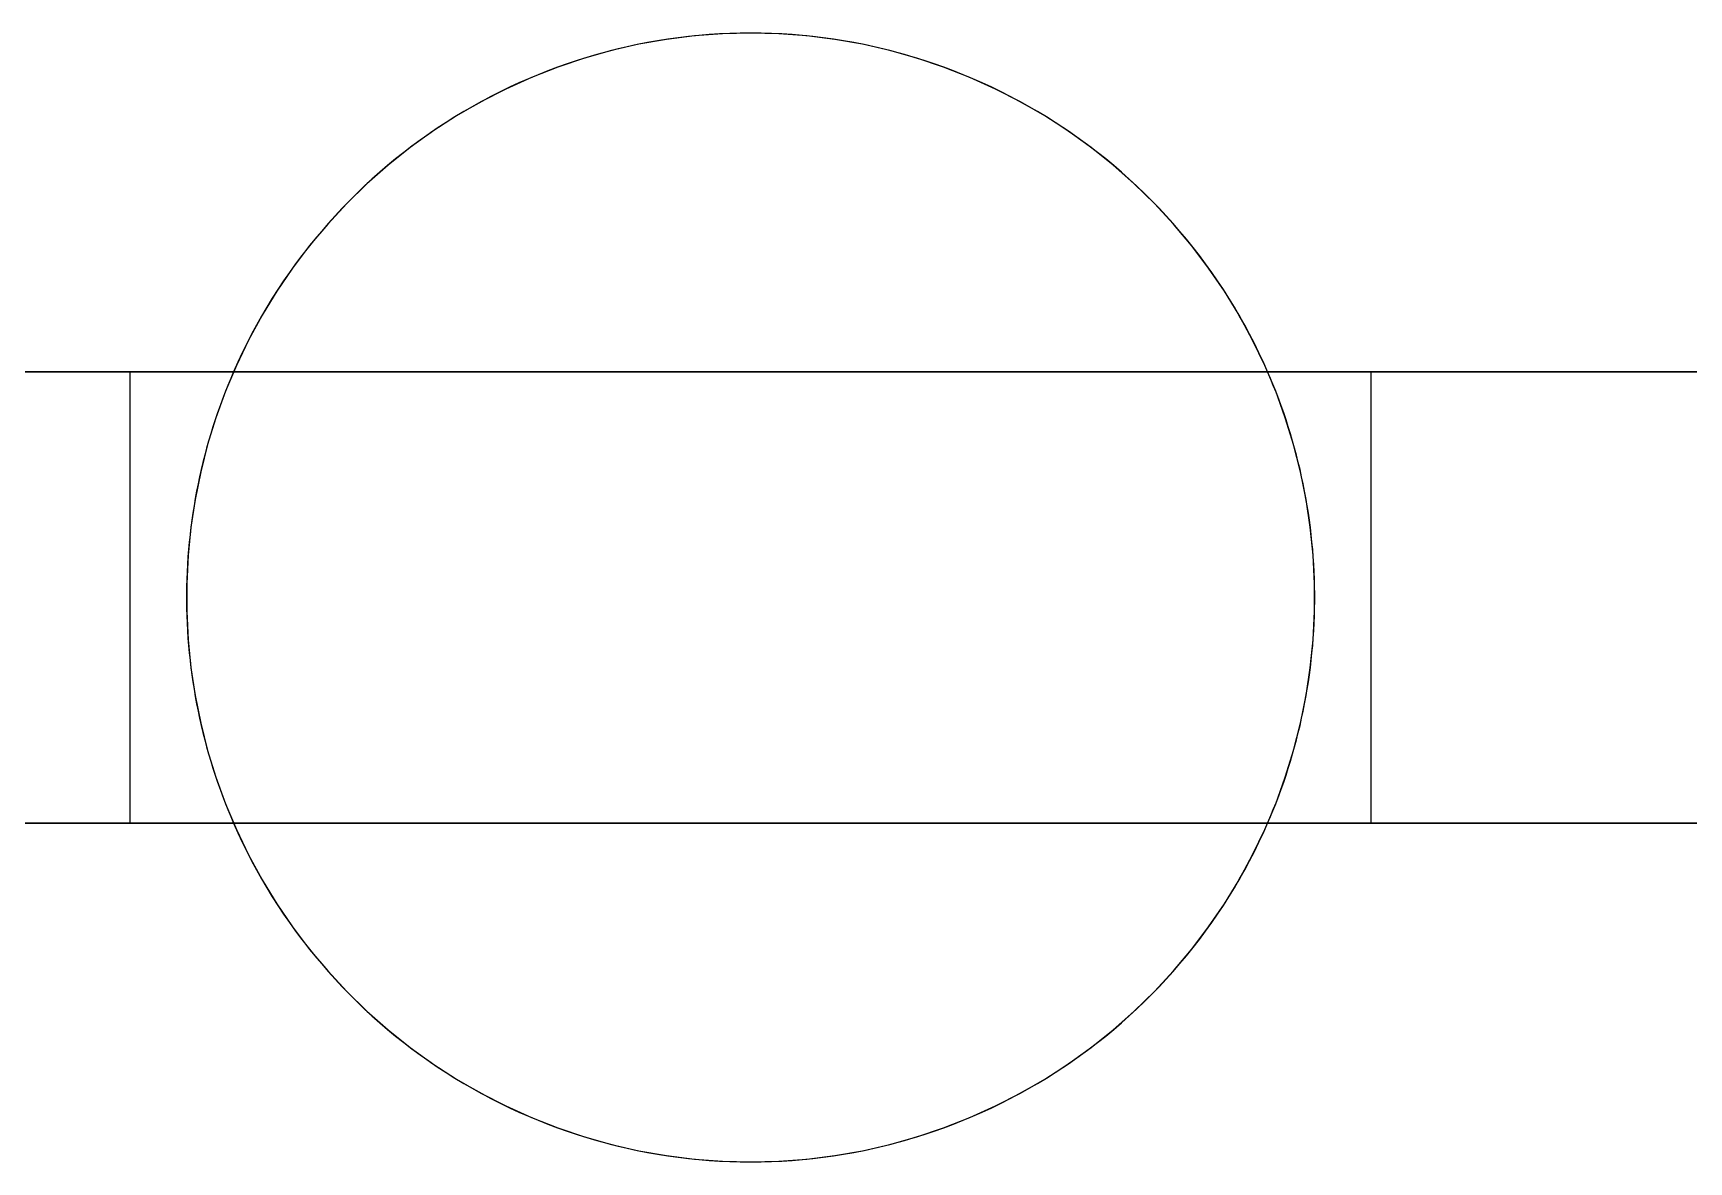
# Model space of a CAD drawing. Header units: millimetres. Extents: x -5 to 104, y -23 to 24.
# Drawn here: x 19.964 to 21.432, y -0.3 to 0.7 of the extents above; entities that cross this region are included whole.
import ezdxf

# ---------------------------------------------------------------- set-up
doc = ezdxf.new("R2010")
doc.units = ezdxf.units.MM
doc.linetypes.add('DASHED', pattern=[1.524, 1.27, -0.254])
doc.layers.add('HIDDEN', color=8, linetype='DASHED')
doc.layers.add('VISIBLE', color=7, linetype='CONTINUOUS')

msp = doc.modelspace()

# ---------------------------------------------------------------- linework, layer by layer
at = {"layer": 'HIDDEN'}
for points in [[(20.6, 0.7), (20.57508, 0.69938), (20.55022, 0.69752), (20.52548, 0.69442), (20.50093, 0.69009), (20.47662, 0.68454), (20.45262, 0.67779), (20.42899, 0.66985), (20.40578, 0.66074), (20.38306, 0.65048), (20.36087, 0.63911), (20.33928, 0.62665), (20.31834, 0.61312), (20.2981, 0.59857), (20.27861, 0.58302), (20.25991, 0.56653), (20.24207, 0.54912), (20.22511, 0.53084), (20.20908, 0.51174), (20.19403, 0.49187), (20.17999, 0.47127), (20.16699, 0.45), (20.15506, 0.42811), (20.14425, 0.40564), (20.13456, 0.38267), (20.12604, 0.35924), (20.11869, 0.33542), (20.11254, 0.31126), (20.1076, 0.28682), (20.10388, 0.26217), (20.1014, 0.23737), (20.10016, 0.21247), (20.10016, 0.18753), (20.1014, 0.16263), (20.10388, 0.13783), (20.1076, 0.11318), (20.11254, 0.08874), (20.11869, 0.06458), (20.12604, 0.04076), (20.13456, 0.01733), (20.14425, -0.00564), (20.15506, -0.02811), (20.16699, -0.05), (20.17999, -0.07127), (20.19403, -0.09187), (20.20908, -0.11174), (20.22511, -0.13084), (20.24207, -0.14912), (20.25991, -0.16653), (20.27861, -0.18302), (20.2981, -0.19857), (20.31834, -0.21312), (20.33928, -0.22665), (20.36087, -0.23911), (20.38306, -0.25048), (20.40578, -0.26074), (20.42899, -0.26985), (20.45262, -0.27779), (20.47662, -0.28454), (20.50093, -0.29009), (20.52548, -0.29442), (20.55022, -0.29752), (20.57508, -0.29938), (20.6, -0.3)], [(20.6, -0.3), (20.62492, -0.29938), (20.64978, -0.29752), (20.67452, -0.29442), (20.69907, -0.29009), (20.72338, -0.28454), (20.74738, -0.27779), (20.77101, -0.26985), (20.79422, -0.26074), (20.81694, -0.25048), (20.83913, -0.23911), (20.86072, -0.22665), (20.88166, -0.21312), (20.9019, -0.19857), (20.92139, -0.18302), (20.94009, -0.16653), (20.95793, -0.14912), (20.97489, -0.13084), (20.99092, -0.11174), (21.00597, -0.09187), (21.02001, -0.07127), (21.03301, -0.05), (21.04494, -0.02811), (21.05575, -0.00564), (21.06544, 0.01733), (21.07396, 0.04076), (21.08131, 0.06458), (21.08746, 0.08874), (21.0924, 0.11318), (21.09612, 0.13783), (21.0986, 0.16263), (21.09984, 0.18753), (21.09984, 0.21247), (21.0986, 0.23737), (21.09612, 0.26217), (21.0924, 0.28682), (21.08746, 0.31126), (21.08131, 0.33542), (21.07396, 0.35924), (21.06544, 0.38267), (21.05575, 0.40564), (21.04494, 0.42811), (21.03301, 0.45), (21.02001, 0.47127), (21.00597, 0.49187), (20.99092, 0.51174), (20.97489, 0.53084), (20.95793, 0.54912), (20.94009, 0.56653), (20.92139, 0.58302), (20.9019, 0.59857), (20.88166, 0.61312), (20.86072, 0.62665), (20.83913, 0.63911), (20.81694, 0.65048), (20.79422, 0.66074), (20.77101, 0.66985), (20.74738, 0.67779), (20.72338, 0.68454), (20.69907, 0.69009), (20.67452, 0.69442), (20.64978, 0.69752), (20.62492, 0.69938), (20.6, 0.7)], [(22.98889, 0.4), (22.85238, 0.4), (22.71587, 0.4), (22.57937, 0.4), (22.44286, 0.4), (22.30635, 0.4), (22.16984, 0.4), (22.03333, 0.4), (21.89683, 0.4), (21.76032, 0.4), (21.62381, 0.4), (21.4873, 0.4), (21.35079, 0.4), (21.21429, 0.4), (21.07778, 0.4), (20.94127, 0.4), (20.80476, 0.4), (20.66825, 0.4), (20.53175, 0.4), (20.39524, 0.4), (20.25873, 0.4), (20.12222, 0.4), (19.98571, 0.4), (19.84921, 0.4)], [(21.48333, 0.4), (21.39921, 0.4), (21.31508, 0.4), (21.23095, 0.4), (21.14683, 0.4), (21.0627, 0.4), (20.97857, 0.4), (20.89444, 0.4), (20.81032, 0.4), (20.72619, 0.4), (20.64206, 0.4), (20.55794, 0.4), (20.47381, 0.4), (20.38968, 0.4), (20.30556, 0.4), (20.22143, 0.4), (20.1373, 0.4), (20.05317, 0.4), (19.96905, 0.4), (19.88492, 0.4)], [(19.92698, 0.4), (19.96905, 0.4), (20.01111, 0.4), (20.05317, 0.4), (20.09524, 0.4), (20.1373, 0.4), (20.17937, 0.4), (20.22143, 0.4), (20.26349, 0.4), (20.30556, 0.4), (20.34762, 0.4), (20.38968, 0.4), (20.43175, 0.4), (20.47381, 0.4), (20.51587, 0.4), (20.55794, 0.4), (20.6, 0.4)], [(21.15, 0.4), (21.13254, 0.4), (21.11508, 0.4), (21.09762, 0.4), (21.08016, 0.4), (21.0627, 0.4), (21.04524, 0.4), (21.02778, 0.4), (21.01032, 0.4), (20.99286, 0.4), (20.9754, 0.4), (20.95794, 0.4), (20.94048, 0.4), (20.92302, 0.4), (20.90556, 0.4), (20.8881, 0.4), (20.87063, 0.4), (20.85317, 0.4), (20.83571, 0.4), (20.81825, 0.4), (20.80079, 0.4), (20.78333, 0.4), (20.76587, 0.4), (20.74841, 0.4), (20.73095, 0.4), (20.71349, 0.4), (20.69603, 0.4), (20.67857, 0.4), (20.66111, 0.4), (20.64365, 0.4), (20.62619, 0.4), (20.60873, 0.4), (20.59127, 0.4), (20.57381, 0.4), (20.55635, 0.4), (20.53889, 0.4), (20.52143, 0.4), (20.50397, 0.4), (20.48651, 0.4), (20.46905, 0.4), (20.45159, 0.4), (20.43413, 0.4), (20.41667, 0.4), (20.39921, 0.4), (20.38175, 0.4), (20.36429, 0.4), (20.34683, 0.4), (20.32937, 0.4), (20.3119, 0.4), (20.29444, 0.4), (20.27698, 0.4), (20.25952, 0.4), (20.24206, 0.4), (20.2246, 0.4), (20.20714, 0.4), (20.18968, 0.4), (20.17222, 0.4), (20.15476, 0.4), (20.1373, 0.4), (20.11984, 0.4), (20.10238, 0.4), (20.08492, 0.4), (20.06746, 0.4), (20.05, 0.4)], [(20.05, 0.4), (20.05873, 0.4), (20.06746, 0.4), (20.07619, 0.4), (20.08492, 0.4), (20.09365, 0.4), (20.10238, 0.4), (20.11111, 0.4), (20.11984, 0.4), (20.12857, 0.4), (20.1373, 0.4), (20.14603, 0.4), (20.15476, 0.4), (20.16349, 0.4), (20.17222, 0.4), (20.18095, 0.4), (20.18968, 0.4), (20.19841, 0.4), (20.20714, 0.4), (20.21587, 0.4), (20.2246, 0.4), (20.23333, 0.4), (20.24206, 0.4), (20.25079, 0.4), (20.25952, 0.4), (20.26825, 0.4), (20.27698, 0.4), (20.28571, 0.4), (20.29444, 0.4), (20.30317, 0.4), (20.3119, 0.4), (20.32063, 0.4), (20.32937, 0.4), (20.3381, 0.4), (20.34683, 0.4), (20.35556, 0.4), (20.36429, 0.4), (20.37302, 0.4), (20.38175, 0.4), (20.39048, 0.4), (20.39921, 0.4), (20.40794, 0.4), (20.41667, 0.4), (20.4254, 0.4), (20.43413, 0.4), (20.44286, 0.4), (20.45159, 0.4), (20.46032, 0.4), (20.46905, 0.4), (20.47778, 0.4), (20.48651, 0.4), (20.49524, 0.4), (20.50397, 0.4), (20.5127, 0.4), (20.52143, 0.4), (20.53016, 0.4), (20.53889, 0.4), (20.54762, 0.4), (20.55635, 0.4), (20.56508, 0.4), (20.57381, 0.4), (20.58254, 0.4), (20.59127, 0.4), (20.6, 0.4)], [(21.15, 0.4), (21.13254, 0.4), (21.11508, 0.4), (21.09762, 0.4), (21.08016, 0.4), (21.0627, 0.4), (21.04524, 0.4), (21.02778, 0.4), (21.01032, 0.4), (20.99286, 0.4), (20.9754, 0.4), (20.95794, 0.4), (20.94048, 0.4), (20.92302, 0.4), (20.90556, 0.4), (20.8881, 0.4), (20.87063, 0.4), (20.85317, 0.4), (20.83571, 0.4), (20.81825, 0.4), (20.80079, 0.4), (20.78333, 0.4), (20.76587, 0.4), (20.74841, 0.4), (20.73095, 0.4), (20.71349, 0.4), (20.69603, 0.4), (20.67857, 0.4), (20.66111, 0.4), (20.64365, 0.4), (20.62619, 0.4), (20.60873, 0.4), (20.59127, 0.4), (20.57381, 0.4), (20.55635, 0.4), (20.53889, 0.4), (20.52143, 0.4), (20.50397, 0.4), (20.48651, 0.4), (20.46905, 0.4), (20.45159, 0.4), (20.43413, 0.4), (20.41667, 0.4), (20.39921, 0.4), (20.38175, 0.4), (20.36429, 0.4), (20.34683, 0.4), (20.32937, 0.4), (20.3119, 0.4), (20.29444, 0.4), (20.27698, 0.4), (20.25952, 0.4), (20.24206, 0.4), (20.2246, 0.4), (20.20714, 0.4), (20.18968, 0.4), (20.17222, 0.4), (20.15476, 0.4), (20.1373, 0.4), (20.11984, 0.4), (20.10238, 0.4), (20.08492, 0.4), (20.06746, 0.4), (20.05, 0.4)], [(20.05, 0.4), (20.05873, 0.4), (20.06746, 0.4), (20.07619, 0.4), (20.08492, 0.4), (20.09365, 0.4), (20.10238, 0.4), (20.11111, 0.4), (20.11984, 0.4), (20.12857, 0.4), (20.1373, 0.4), (20.14603, 0.4), (20.15476, 0.4), (20.16349, 0.4), (20.17222, 0.4), (20.18095, 0.4), (20.18968, 0.4), (20.19841, 0.4), (20.20714, 0.4), (20.21587, 0.4), (20.2246, 0.4), (20.23333, 0.4), (20.24206, 0.4), (20.25079, 0.4), (20.25952, 0.4), (20.26825, 0.4), (20.27698, 0.4), (20.28571, 0.4), (20.29444, 0.4), (20.30317, 0.4), (20.3119, 0.4), (20.32063, 0.4), (20.32937, 0.4), (20.3381, 0.4), (20.34683, 0.4), (20.35556, 0.4), (20.36429, 0.4), (20.37302, 0.4), (20.38175, 0.4), (20.39048, 0.4), (20.39921, 0.4), (20.40794, 0.4), (20.41667, 0.4), (20.4254, 0.4), (20.43413, 0.4), (20.44286, 0.4), (20.45159, 0.4), (20.46032, 0.4), (20.46905, 0.4), (20.47778, 0.4), (20.48651, 0.4), (20.49524, 0.4), (20.50397, 0.4), (20.5127, 0.4), (20.52143, 0.4), (20.53016, 0.4), (20.53889, 0.4), (20.54762, 0.4), (20.55635, 0.4), (20.56508, 0.4), (20.57381, 0.4), (20.58254, 0.4), (20.59127, 0.4), (20.6, 0.4)], [(20.05, 0), (20.05, 0.4)], [(20.05, 0), (20.05, 0.4)], [(20.14174, 0.4), (20.13917, 0.394), (20.13667, 0.38796), (20.13426, 0.38189), (20.13192, 0.37579), (20.12966, 0.36966), (20.12749, 0.3635), (20.12539, 0.35732), (20.12338, 0.3511), (20.12145, 0.34486), (20.11959, 0.3386), (20.11782, 0.33231), (20.11614, 0.326), (20.11453, 0.31967), (20.11301, 0.31332), (20.11157, 0.30695), (20.11022, 0.30056), (20.10894, 0.29415), (20.10776, 0.28773), (20.10665, 0.28129), (20.10563, 0.27484), (20.1047, 0.26837), (20.10385, 0.26189), (20.10308, 0.25541), (20.1024, 0.24891), (20.1018, 0.24241), (20.10129, 0.2359), (20.10086, 0.22938), (20.10052, 0.22285), (20.10027, 0.21633), (20.1001, 0.2098), (20.10001, 0.20327), (20.10001, 0.19673), (20.1001, 0.1902), (20.10027, 0.18367), (20.10052, 0.17715), (20.10086, 0.17062), (20.10129, 0.1641), (20.1018, 0.15759), (20.1024, 0.15109), (20.10308, 0.14459), (20.10385, 0.13811), (20.1047, 0.13163), (20.10563, 0.12516), (20.10665, 0.11871), (20.10776, 0.11227), (20.10894, 0.10585), (20.11022, 0.09944), (20.11157, 0.09305), (20.11301, 0.08668), (20.11453, 0.08033), (20.11614, 0.074), (20.11782, 0.06769), (20.11959, 0.0614), (20.12145, 0.05514), (20.12338, 0.0489), (20.12539, 0.04268), (20.12749, 0.0365), (20.12966, 0.03034), (20.13192, 0.02421), (20.13426, 0.01811), (20.13667, 0.01204), (20.13917, 0.006), (20.14174, 0)], [(20.6, 0.4), (20.64206, 0.4), (20.68413, 0.4), (20.72619, 0.4), (20.76825, 0.4), (20.81032, 0.4), (20.85238, 0.4), (20.89444, 0.4), (20.93651, 0.4), (20.97857, 0.4), (21.02063, 0.4), (21.0627, 0.4), (21.10476, 0.4), (21.14683, 0.4), (21.18889, 0.4), (21.23095, 0.4), (21.27302, 0.4), (21.31508, 0.4), (21.35714, 0.4), (21.39921, 0.4), (21.44127, 0.4)], [(20.6, 0.4), (20.60873, 0.4), (20.61746, 0.4), (20.62619, 0.4), (20.63492, 0.4), (20.64365, 0.4), (20.65238, 0.4), (20.66111, 0.4), (20.66984, 0.4), (20.67857, 0.4), (20.6873, 0.4), (20.69603, 0.4), (20.70476, 0.4), (20.71349, 0.4), (20.72222, 0.4), (20.73095, 0.4), (20.73968, 0.4), (20.74841, 0.4), (20.75714, 0.4), (20.76587, 0.4), (20.7746, 0.4), (20.78333, 0.4), (20.79206, 0.4), (20.80079, 0.4), (20.80952, 0.4), (20.81825, 0.4), (20.82698, 0.4), (20.83571, 0.4), (20.84444, 0.4), (20.85317, 0.4), (20.8619, 0.4), (20.87063, 0.4), (20.87937, 0.4), (20.8881, 0.4), (20.89683, 0.4), (20.90556, 0.4), (20.91429, 0.4), (20.92302, 0.4), (20.93175, 0.4), (20.94048, 0.4), (20.94921, 0.4), (20.95794, 0.4), (20.96667, 0.4), (20.9754, 0.4), (20.98413, 0.4), (20.99286, 0.4), (21.00159, 0.4), (21.01032, 0.4), (21.01905, 0.4), (21.02778, 0.4), (21.03651, 0.4), (21.04524, 0.4), (21.05397, 0.4), (21.0627, 0.4), (21.07143, 0.4), (21.08016, 0.4), (21.08889, 0.4), (21.09762, 0.4), (21.10635, 0.4), (21.11508, 0.4), (21.12381, 0.4), (21.13254, 0.4), (21.14127, 0.4), (21.15, 0.4)], [(20.6, 0.4), (20.60873, 0.4), (20.61746, 0.4), (20.62619, 0.4), (20.63492, 0.4), (20.64365, 0.4), (20.65238, 0.4), (20.66111, 0.4), (20.66984, 0.4), (20.67857, 0.4), (20.6873, 0.4), (20.69603, 0.4), (20.70476, 0.4), (20.71349, 0.4), (20.72222, 0.4), (20.73095, 0.4), (20.73968, 0.4), (20.74841, 0.4), (20.75714, 0.4), (20.76587, 0.4), (20.7746, 0.4), (20.78333, 0.4), (20.79206, 0.4), (20.80079, 0.4), (20.80952, 0.4), (20.81825, 0.4), (20.82698, 0.4), (20.83571, 0.4), (20.84444, 0.4), (20.85317, 0.4), (20.8619, 0.4), (20.87063, 0.4), (20.87937, 0.4), (20.8881, 0.4), (20.89683, 0.4), (20.90556, 0.4), (20.91429, 0.4), (20.92302, 0.4), (20.93175, 0.4), (20.94048, 0.4), (20.94921, 0.4), (20.95794, 0.4), (20.96667, 0.4), (20.9754, 0.4), (20.98413, 0.4), (20.99286, 0.4), (21.00159, 0.4), (21.01032, 0.4), (21.01905, 0.4), (21.02778, 0.4), (21.03651, 0.4), (21.04524, 0.4), (21.05397, 0.4), (21.0627, 0.4), (21.07143, 0.4), (21.08016, 0.4), (21.08889, 0.4), (21.09762, 0.4), (21.10635, 0.4), (21.11508, 0.4), (21.12381, 0.4), (21.13254, 0.4), (21.14127, 0.4), (21.15, 0.4)], [(21.05826, 0), (21.06083, 0.006), (21.06333, 0.01204), (21.06574, 0.01811), (21.06808, 0.02421), (21.07034, 0.03034), (21.07251, 0.0365), (21.07461, 0.04268), (21.07662, 0.0489), (21.07855, 0.05514), (21.08041, 0.0614), (21.08218, 0.06769), (21.08386, 0.074), (21.08547, 0.08033), (21.08699, 0.08668), (21.08843, 0.09305), (21.08978, 0.09944), (21.09106, 0.10585), (21.09224, 0.11227), (21.09335, 0.11871), (21.09437, 0.12516), (21.0953, 0.13163), (21.09615, 0.13811), (21.09692, 0.14459), (21.0976, 0.15109), (21.0982, 0.15759), (21.09871, 0.1641), (21.09914, 0.17062), (21.09948, 0.17715), (21.09973, 0.18367), (21.0999, 0.1902), (21.09999, 0.19673), (21.09999, 0.20327), (21.0999, 0.2098), (21.09973, 0.21633), (21.09948, 0.22285), (21.09914, 0.22938), (21.09871, 0.2359), (21.0982, 0.24241), (21.0976, 0.24891), (21.09692, 0.25541), (21.09615, 0.26189), (21.0953, 0.26837), (21.09437, 0.27484), (21.09335, 0.28129), (21.09224, 0.28773), (21.09106, 0.29415), (21.08978, 0.30056), (21.08843, 0.30695), (21.08699, 0.31332), (21.08547, 0.31967), (21.08386, 0.326), (21.08218, 0.33231), (21.08041, 0.3386), (21.07855, 0.34486), (21.07662, 0.3511), (21.07461, 0.35732), (21.07251, 0.3635), (21.07034, 0.36966), (21.06808, 0.37579), (21.06574, 0.38189), (21.06333, 0.38796), (21.06083, 0.394), (21.05826, 0.4)], [(21.15, 0), (21.15, 0.4)], [(21.15, 0), (21.15, 0.4)], [(22.98889, 0), (22.85238, 0), (22.71587, 0), (22.57937, 0), (22.44286, 0), (22.30635, 0), (22.16984, 0), (22.03333, 0), (21.89683, 0), (21.76032, 0), (21.62381, 0), (21.4873, 0), (21.35079, 0), (21.21429, 0), (21.07778, 0), (20.94127, 0), (20.80476, 0), (20.66825, 0), (20.53175, 0), (20.39524, 0), (20.25873, 0), (20.12222, 0), (19.98571, 0), (19.84921, 0)], [(21.48333, 0), (21.39921, 0), (21.31508, 0), (21.23095, 0), (21.14683, 0), (21.0627, 0), (20.97857, 0), (20.89444, 0), (20.81032, 0), (20.72619, 0), (20.64206, 0), (20.55794, 0), (20.47381, 0), (20.38968, 0), (20.30556, 0), (20.22143, 0), (20.1373, 0), (20.05317, 0), (19.96905, 0), (19.88492, 0)], [(19.92698, 0), (19.96905, 0), (20.01111, 0), (20.05317, 0), (20.09524, 0), (20.1373, 0), (20.17937, 0), (20.22143, 0), (20.26349, 0), (20.30556, 0), (20.34762, 0), (20.38968, 0), (20.43175, 0), (20.47381, 0), (20.51587, 0), (20.55794, 0), (20.6, 0)], [(21.15, 0), (21.13254, 0), (21.11508, 0), (21.09762, 0), (21.08016, 0), (21.0627, 0), (21.04524, 0), (21.02778, 0), (21.01032, 0), (20.99286, 0), (20.9754, 0), (20.95794, 0), (20.94048, 0), (20.92302, 0), (20.90556, 0), (20.8881, 0), (20.87063, 0), (20.85317, 0), (20.83571, 0), (20.81825, 0), (20.80079, 0), (20.78333, 0), (20.76587, 0), (20.74841, 0), (20.73095, 0), (20.71349, 0), (20.69603, 0), (20.67857, 0), (20.66111, 0), (20.64365, 0), (20.62619, 0), (20.60873, 0), (20.59127, 0), (20.57381, 0), (20.55635, 0), (20.53889, 0), (20.52143, 0), (20.50397, 0), (20.48651, 0), (20.46905, 0), (20.45159, 0), (20.43413, 0), (20.41667, 0), (20.39921, 0), (20.38175, 0), (20.36429, 0), (20.34683, 0), (20.32937, 0), (20.3119, 0), (20.29444, 0), (20.27698, 0), (20.25952, 0), (20.24206, 0), (20.2246, 0), (20.20714, 0), (20.18968, 0), (20.17222, 0), (20.15476, 0), (20.1373, 0), (20.11984, 0), (20.10238, 0), (20.08492, 0), (20.06746, 0), (20.05, 0)], [(20.05, 0), (20.05873, 0), (20.06746, 0), (20.07619, 0), (20.08492, 0), (20.09365, 0), (20.10238, 0), (20.11111, 0), (20.11984, 0), (20.12857, 0), (20.1373, 0), (20.14603, 0), (20.15476, 0), (20.16349, 0), (20.17222, 0), (20.18095, 0), (20.18968, 0), (20.19841, 0), (20.20714, 0), (20.21587, 0), (20.2246, 0), (20.23333, 0), (20.24206, 0), (20.25079, 0), (20.25952, 0), (20.26825, 0), (20.27698, 0), (20.28571, 0), (20.29444, 0), (20.30317, 0), (20.3119, 0), (20.32063, 0), (20.32937, 0), (20.3381, 0), (20.34683, 0), (20.35556, 0), (20.36429, 0), (20.37302, 0), (20.38175, 0), (20.39048, 0), (20.39921, 0), (20.40794, 0), (20.41667, 0), (20.4254, 0), (20.43413, 0), (20.44286, 0), (20.45159, 0), (20.46032, 0), (20.46905, 0), (20.47778, 0), (20.48651, 0), (20.49524, 0), (20.50397, 0), (20.5127, 0), (20.52143, 0), (20.53016, 0), (20.53889, 0), (20.54762, 0), (20.55635, 0), (20.56508, 0), (20.57381, 0), (20.58254, 0), (20.59127, 0), (20.6, 0)], [(21.15, 0), (21.13254, 0), (21.11508, 0), (21.09762, 0), (21.08016, 0), (21.0627, 0), (21.04524, 0), (21.02778, 0), (21.01032, 0), (20.99286, 0), (20.9754, 0), (20.95794, 0), (20.94048, 0), (20.92302, 0), (20.90556, 0), (20.8881, 0), (20.87063, 0), (20.85317, 0), (20.83571, 0), (20.81825, 0), (20.80079, 0), (20.78333, 0), (20.76587, 0), (20.74841, 0), (20.73095, 0), (20.71349, 0), (20.69603, 0), (20.67857, 0), (20.66111, 0), (20.64365, 0), (20.62619, 0), (20.60873, 0), (20.59127, 0), (20.57381, 0), (20.55635, 0), (20.53889, 0), (20.52143, 0), (20.50397, 0), (20.48651, 0), (20.46905, 0), (20.45159, 0), (20.43413, 0), (20.41667, 0), (20.39921, 0), (20.38175, 0), (20.36429, 0), (20.34683, 0), (20.32937, 0), (20.3119, 0), (20.29444, 0), (20.27698, 0), (20.25952, 0), (20.24206, 0), (20.2246, 0), (20.20714, 0), (20.18968, 0), (20.17222, 0), (20.15476, 0), (20.1373, 0), (20.11984, 0), (20.10238, 0), (20.08492, 0), (20.06746, 0), (20.05, 0)], [(20.05, 0), (20.05873, 0), (20.06746, 0), (20.07619, 0), (20.08492, 0), (20.09365, 0), (20.10238, 0), (20.11111, 0), (20.11984, 0), (20.12857, 0), (20.1373, 0), (20.14603, 0), (20.15476, 0), (20.16349, 0), (20.17222, 0), (20.18095, 0), (20.18968, 0), (20.19841, 0), (20.20714, 0), (20.21587, 0), (20.2246, 0), (20.23333, 0), (20.24206, 0), (20.25079, 0), (20.25952, 0), (20.26825, 0), (20.27698, 0), (20.28571, 0), (20.29444, 0), (20.30317, 0), (20.3119, 0), (20.32063, 0), (20.32937, 0), (20.3381, 0), (20.34683, 0), (20.35556, 0), (20.36429, 0), (20.37302, 0), (20.38175, 0), (20.39048, 0), (20.39921, 0), (20.40794, 0), (20.41667, 0), (20.4254, 0), (20.43413, 0), (20.44286, 0), (20.45159, 0), (20.46032, 0), (20.46905, 0), (20.47778, 0), (20.48651, 0), (20.49524, 0), (20.50397, 0), (20.5127, 0), (20.52143, 0), (20.53016, 0), (20.53889, 0), (20.54762, 0), (20.55635, 0), (20.56508, 0), (20.57381, 0), (20.58254, 0), (20.59127, 0), (20.6, 0)], [(20.6, 0), (20.64206, 0), (20.68413, 0), (20.72619, 0), (20.76825, 0), (20.81032, 0), (20.85238, 0), (20.89444, 0), (20.93651, 0), (20.97857, 0), (21.02063, 0), (21.0627, 0), (21.10476, 0), (21.14683, 0), (21.18889, 0), (21.23095, 0), (21.27302, 0), (21.31508, 0), (21.35714, 0), (21.39921, 0), (21.44127, 0)], [(20.6, 0), (20.60873, 0), (20.61746, 0), (20.62619, 0), (20.63492, 0), (20.64365, 0), (20.65238, 0), (20.66111, 0), (20.66984, 0), (20.67857, 0), (20.6873, 0), (20.69603, 0), (20.70476, 0), (20.71349, 0), (20.72222, 0), (20.73095, 0), (20.73968, 0), (20.74841, 0), (20.75714, 0), (20.76587, 0), (20.7746, 0), (20.78333, 0), (20.79206, 0), (20.80079, 0), (20.80952, 0), (20.81825, 0), (20.82698, 0), (20.83571, 0), (20.84444, 0), (20.85317, 0), (20.8619, 0), (20.87063, 0), (20.87937, 0), (20.8881, 0), (20.89683, 0), (20.90556, 0), (20.91429, 0), (20.92302, 0), (20.93175, 0), (20.94048, 0), (20.94921, 0), (20.95794, 0), (20.96667, 0), (20.9754, 0), (20.98413, 0), (20.99286, 0), (21.00159, 0), (21.01032, 0), (21.01905, 0), (21.02778, 0), (21.03651, 0), (21.04524, 0), (21.05397, 0), (21.0627, 0), (21.07143, 0), (21.08016, 0), (21.08889, 0), (21.09762, 0), (21.10635, 0), (21.11508, 0), (21.12381, 0), (21.13254, 0), (21.14127, 0), (21.15, 0)], [(20.6, 0), (20.60873, 0), (20.61746, 0), (20.62619, 0), (20.63492, 0), (20.64365, 0), (20.65238, 0), (20.66111, 0), (20.66984, 0), (20.67857, 0), (20.6873, 0), (20.69603, 0), (20.70476, 0), (20.71349, 0), (20.72222, 0), (20.73095, 0), (20.73968, 0), (20.74841, 0), (20.75714, 0), (20.76587, 0), (20.7746, 0), (20.78333, 0), (20.79206, 0), (20.80079, 0), (20.80952, 0), (20.81825, 0), (20.82698, 0), (20.83571, 0), (20.84444, 0), (20.85317, 0), (20.8619, 0), (20.87063, 0), (20.87937, 0), (20.8881, 0), (20.89683, 0), (20.90556, 0), (20.91429, 0), (20.92302, 0), (20.93175, 0), (20.94048, 0), (20.94921, 0), (20.95794, 0), (20.96667, 0), (20.9754, 0), (20.98413, 0), (20.99286, 0), (21.00159, 0), (21.01032, 0), (21.01905, 0), (21.02778, 0), (21.03651, 0), (21.04524, 0), (21.05397, 0), (21.0627, 0), (21.07143, 0), (21.08016, 0), (21.08889, 0), (21.09762, 0), (21.10635, 0), (21.11508, 0), (21.12381, 0), (21.13254, 0), (21.14127, 0), (21.15, 0)]]:
    msp.add_lwpolyline(points, dxfattribs=at)
at = {"layer": 'VISIBLE'}
for points in [[(20.6, 0.7), (20.5908, 0.69992), (20.5816, 0.69966), (20.57241, 0.69924), (20.56323, 0.69865), (20.55406, 0.69789), (20.54491, 0.69696), (20.53577, 0.69586), (20.52666, 0.69459), (20.51757, 0.69316), (20.50851, 0.69156), (20.49948, 0.68979), (20.49049, 0.68786), (20.48153, 0.68576), (20.47261, 0.6835), (20.46374, 0.68107), (20.45491, 0.67849), (20.44613, 0.67573), (20.4374, 0.67282), (20.42873, 0.66975), (20.42011, 0.66652), (20.41156, 0.66313), (20.40307, 0.65959), (20.39465, 0.65588), (20.38629, 0.65203), (20.37801, 0.64802), (20.36981, 0.64386), (20.36168, 0.63955), (20.35363, 0.63509), (20.34567, 0.63048), (20.33779, 0.62573), (20.33, 0.62083), (20.3223, 0.61579), (20.3147, 0.61061), (20.30719, 0.60529), (20.29978, 0.59984), (20.29248, 0.59425), (20.28527, 0.58852), (20.27818, 0.58266), (20.27119, 0.57668), (20.26432, 0.57056), (20.25756, 0.56432), (20.25091, 0.55796), (20.24438, 0.55148), (20.23798, 0.54487), (20.23169, 0.53815), (20.22553, 0.53132), (20.2195, 0.52437), (20.21359, 0.51732), (20.20782, 0.51015), (20.20218, 0.50288), (20.19667, 0.49551), (20.19131, 0.48804), (20.18607, 0.48047), (20.18098, 0.47281), (20.17603, 0.46505), (20.17123, 0.45721), (20.16657, 0.44927), (20.16206, 0.44126), (20.15769, 0.43316), (20.15348, 0.42498), (20.14941, 0.41673), (20.1455, 0.4084), (20.14174, 0.4)], [(21.05826, 0.4), (21.0545, 0.4084), (21.05059, 0.41673), (21.04652, 0.42498), (21.04231, 0.43316), (21.03794, 0.44126), (21.03343, 0.44927), (21.02877, 0.45721), (21.02397, 0.46505), (21.01902, 0.47281), (21.01393, 0.48047), (21.00869, 0.48804), (21.00333, 0.49551), (20.99782, 0.50288), (20.99218, 0.51015), (20.98641, 0.51732), (20.9805, 0.52437), (20.97447, 0.53132), (20.96831, 0.53815), (20.96202, 0.54487), (20.95562, 0.55148), (20.94909, 0.55796), (20.94244, 0.56432), (20.93568, 0.57056), (20.92881, 0.57668), (20.92182, 0.58266), (20.91473, 0.58852), (20.90752, 0.59425), (20.90022, 0.59984), (20.89281, 0.60529), (20.8853, 0.61061), (20.8777, 0.61579), (20.87, 0.62083), (20.86221, 0.62573), (20.85433, 0.63048), (20.84637, 0.63509), (20.83832, 0.63955), (20.83019, 0.64386), (20.82199, 0.64802), (20.81371, 0.65203), (20.80535, 0.65588), (20.79693, 0.65959), (20.78844, 0.66313), (20.77989, 0.66652), (20.77127, 0.66975), (20.7626, 0.67282), (20.75387, 0.67573), (20.74509, 0.67849), (20.73626, 0.68107), (20.72739, 0.6835), (20.71847, 0.68576), (20.70951, 0.68786), (20.70052, 0.68979), (20.69149, 0.69156), (20.68243, 0.69316), (20.67334, 0.69459), (20.66423, 0.69586), (20.65509, 0.69696), (20.64594, 0.69789), (20.63677, 0.69865), (20.62759, 0.69924), (20.6184, 0.69966), (20.6092, 0.69992), (20.6, 0.7)], [(19.91746, 0.4), (19.98571, 0.4), (20.05397, 0.4), (20.12222, 0.4), (20.19048, 0.4), (20.25873, 0.4), (20.32698, 0.4), (20.39524, 0.4), (20.46349, 0.4), (20.53175, 0.4), (20.6, 0.4)], [(20.6, 0.4), (20.66825, 0.4), (20.73651, 0.4), (20.80476, 0.4), (20.87302, 0.4), (20.94127, 0.4), (21.00952, 0.4), (21.07778, 0.4), (21.14603, 0.4), (21.21429, 0.4), (21.28254, 0.4), (21.35079, 0.4), (21.41905, 0.4), (21.4873, 0.4)], [(19.91746, 0), (19.98571, 0), (20.05397, 0), (20.12222, 0), (20.19048, 0), (20.25873, 0), (20.32698, 0), (20.39524, 0), (20.46349, 0), (20.53175, 0), (20.6, 0)], [(20.14174, 0), (20.1455, -0.0084), (20.14941, -0.01673), (20.15348, -0.02498), (20.15769, -0.03316), (20.16206, -0.04126), (20.16657, -0.04927), (20.17123, -0.05721), (20.17603, -0.06505), (20.18098, -0.07281), (20.18607, -0.08047), (20.19131, -0.08804), (20.19667, -0.09551), (20.20218, -0.10288), (20.20782, -0.11015), (20.21359, -0.11732), (20.2195, -0.12437), (20.22553, -0.13132), (20.23169, -0.13815), (20.23798, -0.14487), (20.24438, -0.15148), (20.25091, -0.15796), (20.25756, -0.16432), (20.26432, -0.17056), (20.27119, -0.17668), (20.27818, -0.18266), (20.28527, -0.18852), (20.29248, -0.19425), (20.29978, -0.19984), (20.30719, -0.20529), (20.3147, -0.21061), (20.3223, -0.21579), (20.33, -0.22083), (20.33779, -0.22573), (20.34567, -0.23048), (20.35363, -0.23509), (20.36168, -0.23955), (20.36981, -0.24386), (20.37801, -0.24802), (20.38629, -0.25203), (20.39465, -0.25588), (20.40307, -0.25959), (20.41156, -0.26313), (20.42011, -0.26652), (20.42873, -0.26975), (20.4374, -0.27282), (20.44613, -0.27573), (20.45491, -0.27849), (20.46374, -0.28107), (20.47261, -0.2835), (20.48153, -0.28576), (20.49049, -0.28786), (20.49948, -0.28979), (20.50851, -0.29156), (20.51757, -0.29316), (20.52666, -0.29459), (20.53577, -0.29586), (20.54491, -0.29696), (20.55406, -0.29789), (20.56323, -0.29865), (20.57241, -0.29924), (20.5816, -0.29966), (20.5908, -0.29992), (20.6, -0.3)], [(20.6, 0), (20.66825, 0), (20.73651, 0), (20.80476, 0), (20.87302, 0), (20.94127, 0), (21.00952, 0), (21.07778, 0), (21.14603, 0), (21.21429, 0), (21.28254, 0), (21.35079, 0), (21.41905, 0), (21.4873, 0)], [(20.6, -0.3), (20.6092, -0.29992), (20.6184, -0.29966), (20.62759, -0.29924), (20.63677, -0.29865), (20.64594, -0.29789), (20.65509, -0.29696), (20.66423, -0.29586), (20.67334, -0.29459), (20.68243, -0.29316), (20.69149, -0.29156), (20.70052, -0.28979), (20.70951, -0.28786), (20.71847, -0.28576), (20.72739, -0.2835), (20.73626, -0.28107), (20.74509, -0.27849), (20.75387, -0.27573), (20.7626, -0.27282), (20.77127, -0.26975), (20.77989, -0.26652), (20.78844, -0.26313), (20.79693, -0.25959), (20.80535, -0.25588), (20.81371, -0.25203), (20.82199, -0.24802), (20.83019, -0.24386), (20.83832, -0.23955), (20.84637, -0.23509), (20.85433, -0.23048), (20.86221, -0.22573), (20.87, -0.22083), (20.8777, -0.21579), (20.8853, -0.21061), (20.89281, -0.20529), (20.90022, -0.19984), (20.90752, -0.19425), (20.91473, -0.18852), (20.92182, -0.18266), (20.92881, -0.17668), (20.93568, -0.17056), (20.94244, -0.16432), (20.94909, -0.15796), (20.95562, -0.15148), (20.96202, -0.14487), (20.96831, -0.13815), (20.97447, -0.13132), (20.9805, -0.12437), (20.98641, -0.11732), (20.99218, -0.11015), (20.99782, -0.10288), (21.00333, -0.09551), (21.00869, -0.08804), (21.01393, -0.08047), (21.01902, -0.07281), (21.02397, -0.06505), (21.02877, -0.05721), (21.03343, -0.04927), (21.03794, -0.04126), (21.04231, -0.03316), (21.04652, -0.02498), (21.05059, -0.01673), (21.0545, -0.0084), (21.05826, 0)]]:
    msp.add_lwpolyline(points, dxfattribs=at)

doc.saveas('drawing.dxf')
